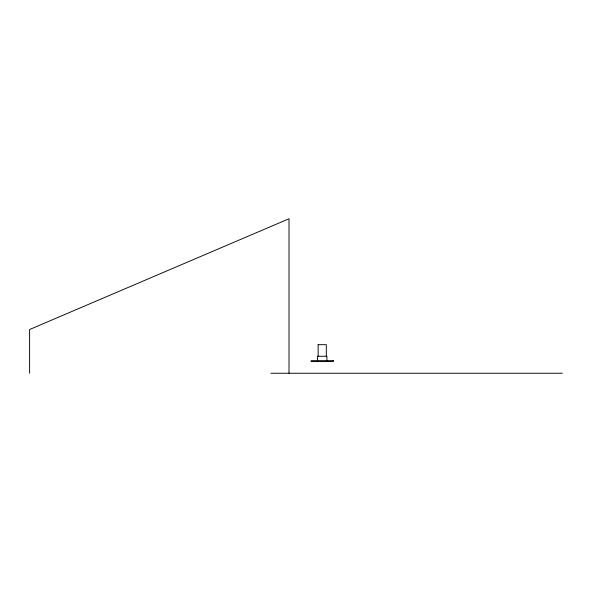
<?xml version="1.0" encoding="UTF-8"?>
<svg xmlns="http://www.w3.org/2000/svg" width="592" height="592" viewBox="0 0 592 592"><rect width="100%" height="100%" fill="white"/><g stroke="black" fill="none" stroke-linecap="round" stroke-linejoin="round"><path stroke-width="0.89" d="M318.163 344.677L326.303 344.677L326.31 356.332M270.936 373.241L562.4 373.241M326.895 360.646L326.895 356.273L317.571 356.273L317.571 360.646M318.148 344.677L318.148 356.332M289.007 373.241L289.007 218.759L29.6 329.522L29.6 373.241M333.311 360.646L311.155 360.646L311.155 361.579L333.311 361.579L333.311 360.646"/></g></svg>
